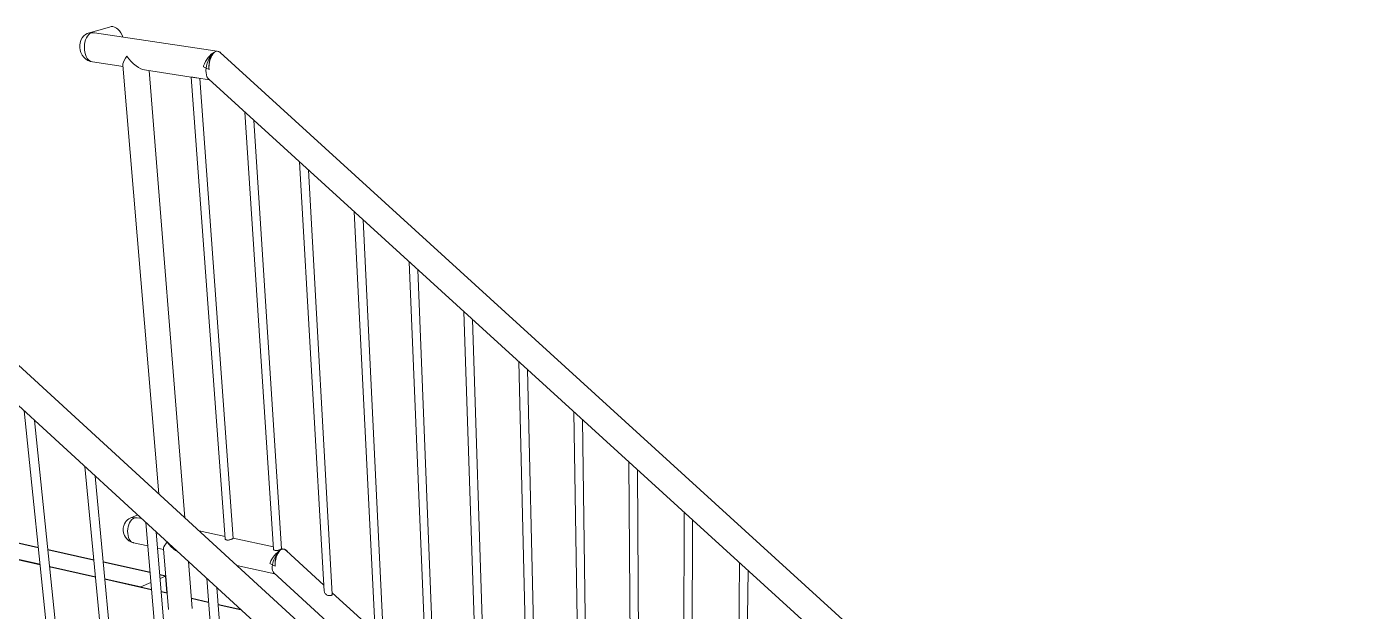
# Model space of a CAD drawing. Header units: millimetres. Extents: x 14140 to 38780, y -11415 to 1223.
# Drawn here: x 17777 to 21378, y -1919 to -335 of the extents above; entities that cross this region are included whole.
import ezdxf

# ---------------------------------------------------------------- set-up
doc = ezdxf.new("R2010")
doc.units = ezdxf.units.MM
doc.header["$MEASUREMENT"] = 0
for name, color, linetype in [('NewA-Ee_30_40-M_Floors', 7, 'Continuous'), ('NewA-Ee_35_10-M_StairsInternal', 7, 'Continuous'), ('NewA-Ss_25_15_60_05-M_BalustradeAndGuardingSystems', 7, 'Continuous')]:
    doc.layers.add(name, color=color, linetype=linetype)

# ---------------------------------------------------------------- blocks, each defined once
blk = doc.blocks.new('Section Elem_2_1', base_point=(19526.4, -6082.6))
at = {"layer": 'NewA-Ee_35_10-M_StairsInternal', "linetype": 'Continuous'}
for p, q in [((17691.4, -1763.8), (17813.2, -1791.2)), ((17839, -1797), (17962.9, -1824.8)), ((17988.8, -1830.6), (18115, -1859)), ((18141, -1864.8), (18157, -1868.4)), ((18222.8, -1883.2), (18269.4, -1893.7)), ((18295.5, -1899.5), (18356.4, -1913.2))]:
    blk.add_line(p, q, dxfattribs=at)
blk = doc.blocks.new('Section Elem_4_1', base_point=(19526.4, -6082.6))
at = {"layer": 'NewA-Ee_30_40-M_Floors', "color": 6, "linetype": 'Continuous', "lineweight": 13}
for p, q in [((16809, -1530.8), (16750.3, -1552.3)), ((16750.3, -1552.3), (16814.8, -1566.8)), ((16750.3, -1552.4), (16750.3, -1552.3)), ((16841.2, -1572.7), (16959.9, -1599.4)), ((16985.7, -1605.2), (17048.3, -1619.3)), ((17126.1, -1636.8), (17236.4, -1661.5)), ((17261.8, -1667.2), (17377.4, -1693.2)), ((17402.9, -1698.9), (17520.5, -1725.4)), ((17546.1, -1731.1), (17665.7, -1758)), ((17691.4, -1763.8), (17813.2, -1791.1)), ((17839, -1796.9), (17962.9, -1824.8)), ((17988.8, -1830.6), (18086.1, -1852.5)), ((18138, -1829.4), (18152.6, -1822.9)), ((18086.1, -1852.5), (18113.4, -1840.3)), ((18086.1, -1852.5), (18086.1, -1852.5))]:
    blk.add_line(p, q, dxfattribs=at)
at = {"layer": 'NewA-Ee_30_40-M_Floors', "linetype": 'Continuous'}
for p, q in [((16953.2, -1556.1), (16834.2, -1529.6)), ((17041.8, -1575.8), (16979, -1561.8)), ((17230.4, -1617.7), (17119.8, -1593.1)), ((17371.7, -1649.2), (17255.8, -1623.4)), ((17515.1, -1681.1), (17397.2, -1654.8)), ((17660.7, -1713.5), (17540.7, -1686.8)), ((17808.5, -1746.3), (17686.4, -1719.2)), ((17958.6, -1779.7), (17834.4, -1752.1)), ((18111.1, -1813.6), (17984.6, -1785.5)), ((18152.6, -1822.9), (18137.1, -1819.4)), ((18152.6, -1822.9), (18156.4, -1868.3))]:
    blk.add_line(p, q, dxfattribs=at)
blk = doc.blocks.new('Section Elem_8_1', base_point=(19526.4, -6082.6))
at = {"layer": 'NewA-Ss_25_15_60_05-M_BalustradeAndGuardingSystems', "color": 6, "linetype": 'Continuous', "lineweight": 13}
for p, q in [((17931.7, -360.3), (17936.1, -356.6)), ((17936.1, -356.6), (17941, -354)), ((17941.9, -353.6), (17941, -354)), ((17944.8, -356.8), (17941.5, -360.7)), ((17943, -353.2), (17941.9, -353.6)), ((17943, -353.2), (18001.2, -336.3)), ((17947.5, -352.1), (17943, -353.2)), ((17948.3, -353.9), (17944.8, -356.8)), ((17952.1, -352.2), (17947.5, -352.1)), ((17952.1, -352.2), (17948.3, -353.9)), ((17960.7, -352.4), (17952.1, -352.2)), ((17960.7, -352.4), (18292.4, -402)), ((18005.6, -335.2), (18001.2, -336.3)), ((18010.3, -335.3), (18005.6, -335.2)), ((18015, -336.6), (18010.3, -335.3)), ((18019.7, -339), (18015, -336.6)), ((18024.2, -342.5), (18019.7, -339)), ((18028.4, -347), (18024.2, -342.5)), ((18032.2, -352.3), (18028.4, -347)), ((18035.4, -358.2), (18032.2, -352.3)), ((18037.6, -363.9), (18035.4, -358.2)), ((17920.5, -385.5), (17921.5, -378.8)), ((17920.6, -392.2), (17920.5, -385.5)), ((17921.8, -399), (17920.6, -392.2)), ((17921.5, -378.8), (17923.6, -372.6)), ((17923.9, -371.5), (17923.6, -372.6)), ((17923.9, -371.5), (17926.9, -365.9)), ((17926.9, -365.9), (17930.7, -361.1)), ((17931.7, -360.3), (17930.7, -361.1)), ((17933.6, -384), (17933.2, -390.8)), ((17933.2, -390.8), (17933.5, -397.7)), ((17934.7, -377.3), (17933.6, -384)), ((17936.4, -371.1), (17934.7, -377.3)), ((17938.7, -365.5), (17936.4, -371.1)), ((17941.5, -360.7), (17938.7, -365.5)), ((17923.9, -405.5), (17921.8, -399)), ((17923.9, -405.5), (17924.5, -406.7)), ((17927.6, -412.7), (17924.5, -406.7)), ((17931.5, -418), (17927.6, -412.7)), ((17936.2, -422.5), (17931.5, -418)), ((17933.5, -397.7), (17934.4, -404.4)), ((17934.4, -404.4), (17936, -410.6)), ((17936, -410.6), (17938.2, -416.3)), ((17936.2, -422.5), (17937.2, -423.3)), ((17942.2, -426.7), (17937.2, -423.3)), ((17938.2, -416.3), (17940.9, -421.2)), ((17940.9, -421.2), (17944, -425.2)), ((17942.2, -426.7), (17943.6, -427.2)), ((17948.5, -429.3), (17943.6, -427.2)), ((17944, -425.2), (17947.5, -428.1)), ((17947.5, -428.1), (17951.3, -430)), ((17948.5, -429.3), (17949.8, -429.7)), ((17949.8, -429.7), (17951.3, -430)), ((17951.3, -430), (17955.1, -430.6)), ((17955.1, -430.6), (18037.8, -443.3)), ((18039, -431.7), (18037.7, -436)), ((18041.2, -426.7), (18039, -431.7)), ((18044.2, -421.1), (18041.2, -426.7)), ((18048.1, -415.1), (18044.2, -421.1)), ((18053.8, -422.6), (18048.1, -415.1)), ((18059.9, -429.6), (18053.8, -422.6)), ((18066.4, -435.9), (18059.9, -429.6)), ((18258.3, -435.8), (18261.3, -430.1)), ((18261.3, -430.1), (18264.7, -424.5)), ((18264.7, -424.5), (18268.5, -419.2)), ((18265.9, -434.3), (18268.3, -427.7)), ((18268.3, -427.7), (18271.1, -421.6)), ((18268.5, -419.2), (18272.7, -414.4)), ((18270.8, -435), (18271.9, -428.3)), ((18272.1, -431.2), (18271, -439)), ((18271.1, -421.6), (18274.4, -416)), ((18271.9, -428.3), (18273.7, -421.9)), ((18273.8, -424), (18272.1, -431.2)), ((18272.7, -414.4), (18276.9, -410.2)), ((18273.7, -421.9), (18276, -416.2)), ((18276.1, -417.6), (18273.8, -424)), ((18274.4, -416), (18277.9, -411.2)), ((18276, -416.2), (18278.9, -411.3)), ((18278.9, -412.1), (18276.1, -417.6)), ((18276.9, -410.2), (18281.2, -406.8)), ((18277.9, -411.2), (18281.7, -407.3)), ((18278.9, -411.3), (18282.1, -407.3)), ((18282.1, -407.6), (18278.9, -412.1)), ((18281.2, -406.8), (18285.4, -404.2)), ((18281.7, -407.3), (18285.6, -404.4)), ((18282.1, -407.3), (18285.6, -404.4)), ((18285.6, -404.4), (18282.1, -407.6)), ((18285.4, -404.2), (18289.3, -402.6)), ((18289.3, -402.6), (18292.9, -401.9)), ((18292.9, -401.9), (18296, -402.3)), ((18293.1, -402.1), (18293.2, -402.1)), ((18293.1, -402.1), (18296.9, -402.8)), ((18296.9, -403.1), (18293.1, -402.1)), ((18296, -402.3), (18298.6, -403.6)), ((18296.9, -402.8), (18300.5, -404.7)), ((18300.6, -405.4), (18296.9, -403.1)), ((18298.6, -403.6), (18298.8, -403.8)), ((18300.5, -404.7), (18303.9, -407.7)), ((18300.6, -405.4), (23285.3, -4943.8)), ((18303.9, -407.7), (18305.6, -409.9)), ((18037.7, -436), (18037.4, -439.5)), ((18037.4, -439.5), (18134.6, -1600.4)), ((18073, -441.5), (18066.4, -435.9)), ((18079.5, -446), (18073, -441.5)), ((18085.6, -449.3), (18079.5, -446)), ((18091.3, -451.5), (18085.6, -449.3)), ((18096.4, -452.3), (18091.3, -451.5)), ((18096.4, -452.3), (18222.7, -471.7)), ((18108.8, -454.2), (18205.4, -1665.2)), ((18255.3, -443.8), (18256, -441.5)), ((18255.3, -443.8), (18263, -447.8)), ((18256, -441.5), (18258.3, -435.8)), ((18263, -447.8), (18262.5, -454.4)), ((18262.5, -454.4), (18262.7, -460.6)), ((18262.7, -460.6), (18263.6, -466.1)), ((18263, -447.8), (18264.1, -441.1)), ((18270.7, -451.7), (18263, -447.8)), ((18263.6, -466.1), (18265.1, -470.9)), ((18264.1, -441.1), (18265.9, -434.3)), ((18270.2, -442), (18270.8, -435)), ((18270.4, -449), (18270.2, -442)), ((18270.7, -451.7), (18270.4, -449)), ((18271, -439), (18270.6, -447)), ((18270.6, -447), (18270.7, -451.7)), ((18222.7, -471.7), (18223, -471.7)), ((18222.7, -471.7), (18314.5, -1721.8)), ((18223, -471.7), (18223.5, -471.8)), ((18223.5, -471.8), (18224.4, -471.9)), ((18224.4, -471.9), (18225.6, -472.1)), ((18227.1, -472.3), (18225.6, -472.1)), ((18228.7, -472.6), (18227.1, -472.3)), ((18230.6, -472.9), (18228.7, -472.6)), ((18232.6, -473.2), (18230.6, -472.9)), ((18234.6, -473.5), (18232.6, -473.2)), ((18236.6, -473.8), (18234.6, -473.5)), ((18238.1, -474.1), (18236.6, -473.8)), ((18238.1, -474.1), (18271.5, -479.2)), ((18246, -475.3), (18335.8, -1720.9)), ((18265.1, -470.9), (18267.1, -474.8)), ((18267.1, -474.8), (18269.8, -477.6)), ((18269.8, -477.6), (23240.9, -5005.8)), ((18367.7, -566.8), (18445.3, -1750)), ((18392.1, -589), (18466.7, -1749.1)), ((18515.7, -701.6), (18582.7, -1863.4)), ((17203.3, -747), (22734.3, -5815.2)), ((18539.9, -723.7), (18604.6, -1872.2)), ((22685.3, -5882), (17163.7, -819.8)), ((18663.9, -836.6), (18721.1, -1990.2)), ((18687.9, -858.5), (18742.9, -1998.8)), ((18812.3, -971.8), (18859.7, -2117.1)), ((18836.1, -993.5), (18881.4, -2125.7)), ((18960.9, -1107.1), (18998.4, -2244.1)), ((18984.4, -1128.6), (19020.1, -2252.6)), ((19109.6, -1242.6), (19137.3, -2369.6)), ((19133, -1264), (19158.9, -2380.6)), ((17769.9, -1375.5), (17898.4, -2608.9)), ((17798.4, -1401.6), (17923.3, -2618)), ((19258.6, -1378.3), (19276.4, -2497)), ((19281.8, -1399.5), (19297.9, -2507.9)), ((17934.5, -1526.4), (18051, -2749.6)), ((19407.7, -1514.2), (19415.6, -2624.5)), ((19430.8, -1535.2), (19437.1, -2635.3)), ((17962.7, -1552.3), (18075.8, -2758.5)), ((19557.1, -1650.2), (19555, -2752.2)), ((18038.3, -1694.1), (18039.2, -1688.4)), ((18039.6, -1686.7), (18039.2, -1688.4)), ((18039.6, -1686.7), (18041.5, -1681.5)), ((18041.5, -1681.5), (18044.2, -1676.7)), ((18045.3, -1675.4), (18044.2, -1676.7)), ((18045.3, -1675.4), (18048.7, -1671.5)), ((18050.1, -1670.4), (18048.7, -1671.5)), ((18050.1, -1670.4), (18053.9, -1667.6)), ((18051.8, -1689.4), (18050.8, -1695.3)), ((18051.9, -1689.4), (18051.8, -1689.4)), ((18053.4, -1683.8), (18051.9, -1689.4)), ((18053.5, -1683.7), (18053.4, -1683.8)), ((18055.6, -1678.6), (18053.5, -1683.7)), ((18055.4, -1666.9), (18053.9, -1667.6)), ((18059.2, -1665.3), (18055.4, -1666.9)), ((18055.8, -1678.5), (18055.6, -1678.6)), ((18058.3, -1674), (18055.8, -1678.5)), ((18058.5, -1674), (18058.3, -1674)), ((18061.5, -1670.2), (18058.5, -1674)), ((18059.2, -1665.3), (18077.5, -1657.5)), ((18063.4, -1664.7), (18059.2, -1665.3)), ((18061.9, -1670.2), (18061.5, -1670.2)), ((18064.6, -1667.8), (18061.9, -1670.2)), ((18067.7, -1665.1), (18063.4, -1664.7)), ((18065.1, -1667.3), (18064.6, -1667.8)), ((18065.9, -1667.3), (18065.1, -1667.3)), ((18066.1, -1667.1), (18065.9, -1667.3)), ((18067.4, -1666), (18066.1, -1667.1)), ((18067.8, -1665.6), (18067.4, -1666)), ((18068, -1665.2), (18067.7, -1665.1)), ((18067.9, -1665.4), (18067.8, -1665.6)), ((18068, -1665.3), (18067.9, -1665.3)), ((18067.9, -1665.3), (18067.9, -1665.4)), ((18075.5, -1665.1), (18068, -1665.2)), ((18068, -1665.2), (18068, -1665.2)), ((18068, -1665.2), (18068, -1665.3)), ((18075.7, -1665.1), (18075.5, -1665.1)), ((18083.4, -1666.1), (18075.7, -1665.1)), ((18083.5, -1666.1), (18083.4, -1666.1)), ((18083.5, -1666.1), (18087.8, -1667)), ((18099.3, -1677.6), (18203.9, -2890.5)), ((19580, -1671.1), (19576.5, -2762.9)), ((18038.3, -1699.9), (18038.3, -1694.1)), ((18039.3, -1705.7), (18038.3, -1699.9)), ((18041.3, -1711.3), (18039.3, -1705.7)), ((18041.3, -1711.3), (18041.9, -1712.9)), ((18044.7, -1718), (18041.9, -1712.9)), ((18048.3, -1722.4), (18044.7, -1718)), ((18048.3, -1722.4), (18049.5, -1723.7)), ((18053.6, -1727.2), (18049.5, -1723.7)), ((18050.7, -1695.3), (18050.3, -1701.3)), ((18050.3, -1701.3), (18050.5, -1707.3)), ((18050.3, -1701.3), (18050.3, -1701.3)), ((18050.5, -1707.3), (18051.3, -1712.9)), ((18050.8, -1695.3), (18050.7, -1695.3)), ((18051.3, -1713), (18051.3, -1712.9)), ((18052.7, -1718.2), (18051.3, -1713)), ((18052.7, -1718.2), (18052.7, -1718.2)), ((18052.7, -1718.2), (18054.7, -1722.8)), ((18053.6, -1727.2), (18055.2, -1728.2)), ((18054.7, -1722.8), (18054.7, -1722.8)), ((18057.1, -1726.7), (18054.7, -1722.8)), ((18059.4, -1730.6), (18055.2, -1728.2)), ((18057.1, -1726.7), (18060, -1729.8)), ((18057.1, -1726.7), (18057.1, -1726.7)), ((18127.3, -1703.2), (18228.5, -2899.3)), ((18244, -1700.6), (18314, -1715.7)), ((18314.5, -1721.8), (18314.8, -1722.8)), ((18314.8, -1722.8), (18315.3, -1723.6)), ((18315.3, -1723.6), (18316.2, -1724.3)), ((18316.2, -1724.3), (18317.3, -1724.9)), ((18317.3, -1724.9), (18318.7, -1725.3)), ((18318.7, -1725.3), (18320.3, -1725.5)), ((18322, -1725.6), (18320.3, -1725.5)), ((18323.8, -1725.4), (18322, -1725.6)), ((18325.6, -1725.1), (18323.8, -1725.4)), ((18327.4, -1724.6), (18325.6, -1725.1)), ((18328.8, -1724.1), (18327.4, -1724.6)), ((18328.8, -1724.1), (18329.2, -1724)), ((18330.8, -1723.6), (18329.2, -1724)), ((18332.3, -1723), (18330.8, -1723.6)), ((18333.5, -1722.4), (18332.3, -1723)), ((18333.5, -1722.4), (18334.5, -1722)), ((18335.2, -1721.6), (18334.5, -1722)), ((18335.7, -1721.2), (18335.2, -1721.6)), ((18335.7, -1720.4), (18444.9, -1743.9)), ((18335.7, -1721.1), (18335.8, -1720.9)), ((18335.7, -1721.1), (18335.7, -1721.2)), ((18059.4, -1730.6), (18061.1, -1731.3)), ((18063.1, -1731.9), (18060, -1729.8)), ((18065.1, -1732.5), (18061.1, -1731.3)), ((18066.5, -1732.9), (18063.1, -1731.9)), ((18065.1, -1732.5), (18066, -1732.8)), ((18104.8, -1741.3), (18066.5, -1732.9)), ((18147.1, -1750.6), (18131, -1747)), ((18147.3, -1746.5), (18147, -1748.8)), ((18147, -1748.8), (18160.8, -1913.4)), ((18148.6, -1743.4), (18147.3, -1746.5)), ((18150.7, -1739.6), (18148.6, -1743.4)), ((18153.6, -1735.3), (18150.7, -1739.6)), ((18157.2, -1730.6), (18153.6, -1735.3)), ((18162.5, -1737.2), (18157.5, -1730.9)), ((18168.2, -1743.4), (18162.5, -1737.2)), ((18174.1, -1748.9), (18168.2, -1743.4)), ((18180.2, -1753.6), (18174.1, -1748.9)), ((18186.1, -1757.4), (18180.2, -1753.6)), ((18186.7, -1757.6), (18186.1, -1757.4)), ((18445.3, -1750), (18445.5, -1751)), ((18445.5, -1751), (18446.1, -1751.8)), ((18446.1, -1751.8), (18447, -1752.6)), ((18447, -1752.6), (18448.2, -1753.1)), ((18448, -1767.5), (18451.8, -1763.1)), ((18448.2, -1753.1), (18449.6, -1753.5)), ((18449.6, -1753.5), (18451.2, -1753.8)), ((18450.3, -1769.7), (18453.4, -1764.6)), ((18452.9, -1753.8), (18451.2, -1753.8)), ((18451.8, -1763.1), (18455.8, -1759.2)), ((18454.7, -1753.7), (18452.9, -1753.8)), ((18453.4, -1764.6), (18456.7, -1760)), ((18456.6, -1753.4), (18454.7, -1753.7)), ((18454.9, -1764.9), (18457.5, -1760.2)), ((18457.6, -1760.8), (18455, -1766)), ((18455.8, -1759.2), (18459.7, -1755.8)), ((18458.4, -1752.9), (18456.6, -1753.4)), ((18456.7, -1760), (18460.2, -1756.2)), ((18457.5, -1760.2), (18460.5, -1756.3)), ((18460.5, -1756.5), (18457.6, -1760.8)), ((18459.7, -1752.4), (18458.4, -1752.9)), ((18459.7, -1752.4), (18460.1, -1752.3)), ((18459.7, -1755.8), (18463.6, -1753.1)), ((18461.8, -1751.8), (18460.1, -1752.3)), ((18460.2, -1756.2), (18463.7, -1753.2)), ((18460.5, -1756.3), (18463.7, -1753.2)), ((18463.7, -1753.2), (18460.5, -1756.5)), ((18463.2, -1751.2), (18461.8, -1751.8)), ((18464.5, -1750.6), (18463.2, -1751.2)), ((18463.6, -1753.1), (18467.2, -1751.1)), ((18464.5, -1750.6), (18465.5, -1750.2)), ((18466.2, -1749.8), (18465.5, -1750.2)), ((18466.6, -1749.4), (18466.2, -1749.8)), ((18466.6, -1748.5), (18472.4, -1749.8)), ((18466.6, -1749.3), (18466.7, -1749.1)), ((18466.6, -1749.3), (18466.6, -1749.4)), ((18466.7, -1751.4), (18467.1, -1751.2)), ((18467.1, -1751.2), (18467.4, -1751.1)), ((18467.2, -1751.1), (18470.5, -1750)), ((18470.5, -1750), (18473.3, -1749.7)), ((18470.6, -1750.1), (18473.7, -1750.1)), ((18470.6, -1750.1), (18474, -1750.1)), ((18474, -1750.4), (18470.6, -1750.1)), ((18473.3, -1749.7), (18475.6, -1750.2)), ((18473.7, -1750.1), (18474, -1750.1)), ((18474, -1750.1), (18477.3, -1751.2)), ((18477.3, -1751.9), (18474, -1750.4)), ((18475.6, -1750.2), (18476.4, -1751)), ((18477.3, -1751.2), (18480.3, -1753.4)), ((18480.4, -1754.5), (18477.3, -1751.9)), ((18480.3, -1753.4), (18483, -1756.4)), ((18480.4, -1754.5), (18581.7, -1847.3)), ((18483, -1756.4), (18483.6, -1757.4)), ((18214.8, -1783.4), (18225, -1910.6)), ((18448.5, -1816.5), (18346, -1794.1)), ((18435.5, -1788.6), (18436.2, -1786.8)), ((18435.5, -1788.6), (18442.6, -1792.7)), ((18436.2, -1786.8), (18438.4, -1782)), ((18438.4, -1782), (18441.2, -1777.1)), ((18441.2, -1777.1), (18444.4, -1772.2)), ((18442.6, -1792.7), (18442.1, -1798.2)), ((18442.1, -1798.2), (18442.1, -1803.2)), ((18442.6, -1792.7), (18443.7, -1786.9)), ((18449.8, -1796.5), (18442.6, -1792.7)), ((18443.7, -1786.9), (18445.4, -1781)), ((18444.4, -1772.2), (18448, -1767.5)), ((18445.4, -1781), (18447.7, -1775.2)), ((18447.7, -1775.2), (18450.3, -1769.7)), ((18449.4, -1788.1), (18450, -1782)), ((18449.5, -1794.2), (18449.4, -1788.1)), ((18449.8, -1796.5), (18449.5, -1794.2)), ((18450.2, -1785.4), (18449.7, -1792.4)), ((18449.7, -1792.4), (18449.8, -1796.5)), ((18450, -1782), (18451.1, -1776)), ((18451.2, -1778.5), (18450.2, -1785.4)), ((18451.1, -1776), (18452.7, -1770.2)), ((18452.9, -1772), (18451.2, -1778.5)), ((18452.7, -1770.2), (18454.9, -1764.9)), ((18455, -1766), (18452.9, -1772)), ((19707.7, -1787.4), (19695.6, -2880.9)), ((18264.4, -1828.9), (18356.9, -3031.6)), ((18442.1, -1803.2), (18442.9, -1807.6)), ((18442.9, -1807.6), (18444.1, -1811.4)), ((18444.1, -1811.4), (18446, -1814.2)), ((18446, -1814.2), (22861.7, -5859)), ((19730.4, -1808.1), (19717, -2891.6)), ((18292.1, -1854.3), (18381.5, -3040.3)), ((18582.7, -1863.4), (18583, -1865.2)), ((18583, -1865.2), (18583.7, -1867)), ((18583.7, -1867), (18584.6, -1868.8)), ((18584.6, -1868.8), (18585.9, -1870.5)), ((18585.9, -1870.5), (18587.3, -1872)), ((18587.3, -1872), (18589, -1873.4)), ((18604.3, -1868), (18720.3, -1974.1)), ((18604.6, -1872.8), (18604.6, -1872.2)), ((18590.8, -1874.5), (18589, -1873.4)), ((18592.7, -1875.3), (18590.8, -1874.5)), ((18594.6, -1875.8), (18592.7, -1875.3)), ((18596.4, -1876), (18594.6, -1875.8)), ((18597.8, -1876), (18596.4, -1876)), ((18597.8, -1876), (18598.2, -1876)), ((18599.9, -1876), (18598.2, -1876)), ((18601.3, -1875.7), (18599.9, -1876)), ((18602.6, -1875.1), (18601.3, -1875.7)), ((18602.6, -1875.1), (18603.5, -1874.6)), ((18604.2, -1873.9), (18603.5, -1874.6)), ((18604.6, -1873), (18604.2, -1873.9)), ((18604.6, -1872.8), (18604.6, -1873))]:
    blk.add_line(p, q, dxfattribs=at)

msp = doc.modelspace()

# ---------------------------------------------------------------- block references
at = {"layer": 'NewA-Ee_30_40-M_Floors', "lineweight": 0}
msp.add_blockref('Section Elem_4_1', (19526.4, -6082.6), dxfattribs=at)
at = {"layer": 'NewA-Ee_35_10-M_StairsInternal', "lineweight": 0}
msp.add_blockref('Section Elem_2_1', (19526.4, -6082.6), dxfattribs=at)
at = {"layer": 'NewA-Ss_25_15_60_05-M_BalustradeAndGuardingSystems', "lineweight": 0}
msp.add_blockref('Section Elem_8_1', (19526.4, -6082.6), dxfattribs=at)

doc.saveas('drawing.dxf')
